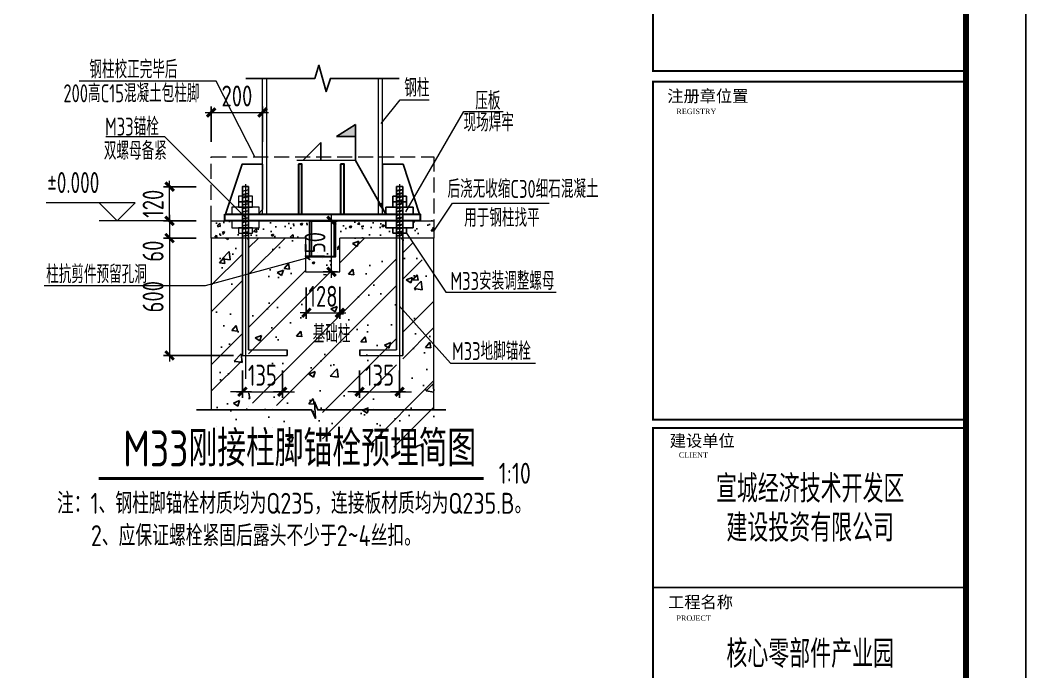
# Model space of a CAD drawing. Extents: x -2746917 to -971774, y -3334247 to -3250358.
# Drawn here: x -2043090 to -2026307, y -3295918 to -3285046 of the extents above; entities that cross this region are included whole.
import ezdxf
from ezdxf.enums import TextEntityAlignment as Align

# ---------------------------------------------------------------- set-up
doc = ezdxf.new("R2010")
doc.units = 0
doc.header["$LTSCALE"] = 1000
doc.header["$MEASUREMENT"] = 0
doc.header["$PDMODE"] = 35
for name, pattern in [('ACAD_ISO02W100', [15, 12, -3]), ('DASH', [0.35, 0.25, -0.1]), ('DOTE', [2.42, 2, -0.2, 0.02, -0.2])]:
    doc.linetypes.add(name, pattern=pattern)
doc.layers.get('0').update_dxf_attribs({"linetype": 'CONTINUOUS'})
doc.layers.get('Defpoints').update_dxf_attribs({"linetype": 'CONTINUOUS'})
for name, color, linetype in [('A-1', 1, 'CONTINUOUS'), ('AXIS', 253, 'DOTE'), ('BOLT', 7, 'CONTINUOUS'), ('COLU', 7, 'CONTINUOUS'), ('DIM', 3, 'CONTINUOUS'), ('NUM', 7, 'CONTINUOUS'), ('PUB_TEXT', 7, 'CONTINUOUS'), ('PUB_TITLE', 4, 'CONTINUOUS'), ('TEXT', 7, 'CONTINUOUS'), ('THIN', 7, 'CONTINUOUS'), ('WELD', 7, 'CONTINUOUS'), ('WIN', 3, 'CONTINUOUS'), ('填满-深', 8, 'CONTINUOUS'), ('引线', 9, 'CONTINUOUS'), ('钢板', 4, 'CONTINUOUS')]:
    doc.layers.add(name, color=color, linetype=linetype)
doc.layers.add('yichutu', color=7, linetype='CONTINUOUS', true_color=0xffffff, plot=False)
for name, color, linetype, lineweight in [('加强板', 3, 'CONTINUOUS', 20), ('砼柱', 7, 'CONTINUOUS', 20), ('虚线', 1, 'ACAD_ISO02W100', 13), ('钢柱', 4, 'CONTINUOUS', 30)]:
    doc.layers.add(name, color=color, linetype=linetype, lineweight=lineweight)
doc.styles.add('GHF', font='times.ttf')
doc.styles.add('hztxt', font='tssdeng.shx', dxfattribs={"width": 0.8, "bigfont": 'tssdchn.shx'})
doc.styles.add('STYLE1', font='simhei.ttf', dxfattribs={"width": 0.8})
doc.styles.add('TSSD_Dimension', font='tssdeng.shx', dxfattribs={"width": 0.75, "bigfont": 'Hztxt.shx'})
doc.styles.add('TSSD_Label', font='tssdeng.shx', dxfattribs={"width": 0.75, "bigfont": 'hztxt.shx'})
doc.styles.add('TSSD_Norm', font='tssdeng.shx', dxfattribs={"width": 0.75, "bigfont": 'hztxt.shx'})
doc.styles.add('TSSD_Rein', font='Tssdeng.shx', dxfattribs={"width": 0.75, "bigfont": 'hztxt.shx'})
doc.dimstyles.new('TSSD_100_100', dxfattribs={"dimtxt": 350, "dimasz": 100, "dimexe": 100, "dimexo": 250, "dimgap": 100, "dimtad": 1, "dimdec": 0, "dimzin": 0, "dimdsep": 46, "dimtxsty": 'TSSD_Dimension', "dimblk": '_tsdbk', "dimcen": 0, "dimdle": 100, "dimclrt": 7, "dimadec": 0, "dimazin": 0, "dimtfac": 1, "dimtdec": 0, "dimtix": 1, "dimtmove": 2, "dimatfit": 3, "dimldrblk": '_tsdbk', "dimfxl": 250, "dimtolj": 1, "dimtzin": 0, "dimlwd": 5, "dimarcsym": 0})
doc.dimstyles.new('TSSD_20_100', dxfattribs={"dimtxt": 350, "dimasz": 100, "dimexe": 100, "dimexo": 250, "dimgap": 100, "dimtad": 1, "dimdec": 0, "dimlfac": 0.2, "dimzin": 0, "dimdsep": 46, "dimtxsty": 'TSSD_Dimension', "dimblk": 'ARCHTICK', "dimcen": 0, "dimdle": 100, "dimclrt": 7, "dimadec": 0, "dimazin": 0, "dimtfac": 1, "dimtdec": 0, "dimtix": 1, "dimtmove": 2, "dimatfit": 3, "dimfxl": 1, "dimtolj": 1, "dimtzin": 0, "dimlwd": 5, "dimarcsym": 0})
doc.dimstyles.new('TSSD_LEADER_STYLE_200.0', dxfattribs={"dimtxt": 700, "dimasz": 200, "dimexe": 200, "dimexo": 500, "dimgap": 0.09, "dimtad": 0, "dimtih": 1, "dimtoh": 1, "dimdec": 4, "dimzin": 0, "dimdsep": 46, "dimtxsty": 'Standard', "dimcen": 0.09, "dimdle": 200, "dimclrt": 7, "dimadec": 0, "dimazin": 0, "dimtfac": 1, "dimtdec": 4, "dimtofl": 0, "dimtmove": 0, "dimatfit": 3, "dimfxl": 1, "dimtolj": 1, "dimtzin": 0, "dimarcsym": 0})
pattern_1 = [(10, (-1822144.827, -3437997.404), (-9.922753, 56.274729), [])]

# ---------------------------------------------------------------- blocks, each defined once
blk = doc.blocks.new('_ArchTick')
at = {"color": 0, "const_width": 0.5}
blk.add_lwpolyline([(-0.71, -0.71), (0.71, 0.71)], dxfattribs=at)
blk = doc.blocks.new('*D2758')
at = {"layer": 'Defpoints', "color": 0}
for p in [(-2039900, -3288681), (-2040596, -3290639), (-2039277, -3290639)]:
    blk.add_point(p, dxfattribs=at)
at = {"layer": 'DIM', "color": 0, "lineweight": 5}
blk.add_line((-2040596, -3288581), (-2040596, -3290739), dxfattribs=at)
at = {"layer": 'DIM', "color": 0, "lineweight": -2}
for p, q in [((-2040150, -3288681), (-2040696, -3288681)), ((-2039527, -3290639), (-2040696, -3290639))]:
    blk.add_line(p, q, dxfattribs=at)
at = {"layer": 'DIM', "color": 0, "lineweight": 5, "xscale": 100, "yscale": 100, "zscale": 100}
for p, rotation in [((-2040596, -3288681), 90), ((-2040596, -3290639), 270)]:
    blk.add_blockref('_ArchTick', p, dxfattribs=dict(at, rotation=rotation))
at = {"layer": 'DIM', "color": 7, "lineweight": 5, "insert": (-2040871, -3289660), "char_height": 350, "attachment_point": 5, "rotation": 90, "style": 'TSSD_Dimension'}
blk.add_mtext('\\A1;600', dxfattribs=at)
blk = doc.blocks.new('*D2759')
at = {"layer": 'Defpoints', "color": 0}
for p in [(-2040596, -3287824), (-2039900, -3287824), (-2039900, -3288395)]:
    blk.add_point(p, dxfattribs=at)
at = {"layer": 'DIM', "color": 0, "lineweight": 5}
for p, q in [((-2040596, -3287824), (-2040596, -3287724)), ((-2040596, -3288395), (-2040596, -3287824)), ((-2040596, -3288395), (-2040596, -3288495))]:
    blk.add_line(p, q, dxfattribs=at)
at = {"layer": 'DIM', "color": 0, "lineweight": -2}
for p, q in [((-2040150, -3287824), (-2040696, -3287824)), ((-2040150, -3288395), (-2040696, -3288395))]:
    blk.add_line(p, q, dxfattribs=at)
at = {"layer": 'DIM', "color": 0, "lineweight": 5, "xscale": 100, "yscale": 100, "zscale": 100}
for p, rotation in [((-2040596, -3287824), 270), ((-2040596, -3288395), 90)]:
    blk.add_blockref('_ArchTick', p, dxfattribs=dict(at, rotation=rotation))
at = {"layer": 'DIM', "color": 7, "lineweight": 5, "insert": (-2040871, -3288109), "char_height": 350, "attachment_point": 5, "rotation": 90, "style": 'TSSD_Dimension'}
blk.add_mtext('\\A1;120', dxfattribs=at)
blk = doc.blocks.new('*D2760')
at = {"layer": 'Defpoints', "color": 0}
for p in [(-2039900, -3288395), (-2040596, -3288681), (-2039900, -3288681)]:
    blk.add_point(p, dxfattribs=at)
at = {"layer": 'DIM', "color": 0, "lineweight": 5}
blk.add_line((-2040596, -3288295), (-2040596, -3288781), dxfattribs=at)
at = {"layer": 'DIM', "color": 0, "lineweight": -2}
for p, q in [((-2040150, -3288395), (-2040696, -3288395)), ((-2040150, -3288681), (-2040696, -3288681))]:
    blk.add_line(p, q, dxfattribs=at)
at = {"layer": 'DIM', "color": 0, "lineweight": 5, "xscale": 100, "yscale": 100, "zscale": 100}
for p, rotation in [((-2040596, -3288395), 90), ((-2040596, -3288681), 270)]:
    blk.add_blockref('_ArchTick', p, dxfattribs=dict(at, rotation=rotation))
at = {"layer": 'DIM', "color": 7, "lineweight": 5, "insert": (-2040871, -3288899), "char_height": 350, "attachment_point": 5, "rotation": 90, "style": 'TSSD_Dimension'}
blk.add_mtext('\\A1;60', dxfattribs=at)
blk = doc.blocks.new('*D2761')
at = {"layer": 'Defpoints', "color": 0}
for p in [(-2038286, -3288395), (-2037894, -3288395), (-2038283, -3289245)]:
    blk.add_point(p, dxfattribs=at)
at = {"layer": 'DIM', "color": 0, "lineweight": 5}
blk.add_line((-2037894, -3289345), (-2037894, -3288295), dxfattribs=at)
at = {"layer": 'DIM', "color": 0, "lineweight": -2}
for p, q in [((-2038036, -3288395), (-2037794, -3288395)), ((-2038033, -3289245), (-2037794, -3289245))]:
    blk.add_line(p, q, dxfattribs=at)
at = {"layer": 'DIM', "color": 0, "lineweight": 5, "xscale": 100, "yscale": 100, "zscale": 100}
for p, rotation in [((-2037894, -3288395), 90), ((-2037894, -3289245), 270)]:
    blk.add_blockref('_ArchTick', p, dxfattribs=dict(at, rotation=rotation))
at = {"layer": 'DIM', "color": 7, "lineweight": 5, "insert": (-2038169, -3288820), "char_height": 350, "attachment_point": 5, "rotation": 90, "style": 'TSSD_Dimension'}
blk.add_mtext('\\A1;150', dxfattribs=at)
blk = doc.blocks.new('_WELD001')
at = {"linetype": 'ByBlock'}
h = blk.add_hatch(color=0, dxfattribs=at)
h.paths.add_polyline_path([(0.8, 1), (0, 1.5), (0, 1)])
edge = h.paths.add_edge_path()
edge.add_line((0, 0), (0, 1.5))
at = {"color": 0, "linetype": 'ByBlock'}
for p, q in [((0, 0), (0, 1.5)), ((0.8, 1), (0, 1.5)), ((0, 1), (0.8, 1))]:
    blk.add_line(p, q, dxfattribs=at)
blk = doc.blocks.new('_WELD004')
at = {"color": 0, "linetype": 'ByBlock'}
for p, q in [((0, 1), (1, 0)), ((0, 0), (0, 1))]:
    blk.add_line(p, q, dxfattribs=at)
blk = doc.blocks.new('*D2762')
at = {"layer": 'Defpoints', "color": 0}
for p in [(-2038314, -3289257), (-2037757, -3289245), (-2037757, -3289928)]:
    blk.add_point(p, dxfattribs=at)
at = {"layer": 'DIM', "color": 0, "lineweight": -2}
for p, q in [((-2038314, -3289507), (-2038314, -3290028)), ((-2037757, -3289495), (-2037757, -3290028))]:
    blk.add_line(p, q, dxfattribs=at)
at = {"layer": 'DIM', "color": 0, "lineweight": 5}
for p, q in [((-2038314, -3289928), (-2038414, -3289928)), ((-2038314, -3289928), (-2037757, -3289928)), ((-2037757, -3289928), (-2037657, -3289928))]:
    blk.add_line(p, q, dxfattribs=at)
at = {"layer": 'DIM', "color": 0, "lineweight": 5, "xscale": 100, "yscale": 100, "zscale": 100}
blk.add_blockref('_ArchTick', (-2038314, -3289928), dxfattribs=at)
at = {"layer": 'DIM', "color": 0, "lineweight": 5, "xscale": 100, "yscale": 100, "zscale": 100, "rotation": 180}
blk.add_blockref('_ArchTick', (-2037757, -3289928), dxfattribs=at)
at = {"layer": 'DIM', "color": 7, "lineweight": 9, "insert": (-2038036, -3289653), "char_height": 350, "attachment_point": 5, "style": 'TSSD_Dimension'}
blk.add_mtext('\\A1;128', dxfattribs=at)
blk = doc.blocks.new('_tsdbk')
blk.add_line((-1, 0), (1.5, 0))
at = {"const_width": 0.5}
blk.add_lwpolyline([(-0.7, -0.7), (0.7, 0.7)], dxfattribs=at)
blk = doc.blocks.new('*D2763')
at = {"layer": 'Defpoints', "color": 0}
for p in [(-2037424, -3290639), (-2036757, -3290639), (-2036757, -3291245)]:
    blk.add_point(p, dxfattribs=at)
at = {"layer": 'DIM', "color": 0, "lineweight": -2}
for p, q in [((-2037424, -3290889), (-2037424, -3291345)), ((-2036757, -3290889), (-2036757, -3291345))]:
    blk.add_line(p, q, dxfattribs=at)
at = {"layer": 'DIM', "color": 0, "lineweight": 5}
for p, q in [((-2037524, -3291245), (-2037624, -3291245)), ((-2037424, -3291245), (-2036757, -3291245)), ((-2036657, -3291245), (-2036557, -3291245))]:
    blk.add_line(p, q, dxfattribs=at)
at = {"layer": 'DIM', "color": 0, "lineweight": 5, "xscale": 100, "yscale": 100, "zscale": 100}
blk.add_blockref('_tsdbk', (-2037424, -3291245), dxfattribs=at)
at = {"layer": 'DIM', "color": 0, "lineweight": 5, "xscale": 100, "yscale": 100, "zscale": 100, "rotation": 180}
blk.add_blockref('_tsdbk', (-2036757, -3291245), dxfattribs=at)
at = {"layer": 'DIM', "color": 7, "insert": (-2037091, -3290970), "char_height": 350, "attachment_point": 5, "style": 'TSSD_Dimension'}
blk.add_mtext('\\A1;135', dxfattribs=at)
blk = doc.blocks.new('*D2764')
at = {"layer": 'Defpoints', "color": 0}
for p in [(-2039380, -3290639), (-2038714, -3290639), (-2038714, -3291245)]:
    blk.add_point(p, dxfattribs=at)
at = {"layer": 'DIM', "color": 0, "lineweight": -2}
for p, q in [((-2039380, -3290889), (-2039380, -3291345)), ((-2038714, -3290889), (-2038714, -3291345))]:
    blk.add_line(p, q, dxfattribs=at)
at = {"layer": 'DIM', "color": 0, "lineweight": 5}
for p, q in [((-2039480, -3291245), (-2039580, -3291245)), ((-2039380, -3291245), (-2038714, -3291245)), ((-2038614, -3291245), (-2038514, -3291245))]:
    blk.add_line(p, q, dxfattribs=at)
at = {"layer": 'DIM', "color": 0, "lineweight": 5, "xscale": 100, "yscale": 100, "zscale": 100}
blk.add_blockref('_tsdbk', (-2039380, -3291245), dxfattribs=at)
at = {"layer": 'DIM', "color": 0, "lineweight": 5, "xscale": 100, "yscale": 100, "zscale": 100, "rotation": 180}
blk.add_blockref('_tsdbk', (-2038714, -3291245), dxfattribs=at)
at = {"layer": 'DIM', "color": 7, "insert": (-2039047, -3290970), "char_height": 350, "attachment_point": 5, "style": 'TSSD_Dimension'}
blk.add_mtext('\\A1;135', dxfattribs=at)
blk = doc.blocks.new('yct-743-420-74300-42000-100-2002.0')
at = {"layer": 'yichutu', "color": 7, "true_color": 0xffffff}
blk.add_lwpolyline([(0, 0), (0, 42000), (74300, 42000), (74300, 0)], close=True, dxfattribs=at)
blk = doc.blocks.new('*D3496')
at = {"layer": 'Defpoints', "color": 0, "ltscale": 1.5}
for p in [(-2039043, -3286586), (-2039900, -3287324), (-2039043, -3287324)]:
    blk.add_point(p, dxfattribs=at)
at = {"layer": 'DIM', "color": 0, "lineweight": 5, "ltscale": 1.5}
blk.add_line((-2040000, -3286586), (-2038943, -3286586), dxfattribs=at)
at = {"layer": 'DIM', "color": 0, "lineweight": -2, "ltscale": 1.5}
for p, q in [((-2039900, -3287074), (-2039900, -3286486)), ((-2039043, -3287074), (-2039043, -3286486))]:
    blk.add_line(p, q, dxfattribs=at)
at = {"layer": 'DIM', "color": 0, "lineweight": 5, "ltscale": 1.5, "xscale": 100, "yscale": 100, "zscale": 100, "rotation": 180}
blk.add_blockref('_ArchTick', (-2039900, -3286586), dxfattribs=at)
at = {"layer": 'DIM', "color": 0, "lineweight": 5, "ltscale": 1.5, "xscale": 100, "yscale": 100, "zscale": 100}
blk.add_blockref('_ArchTick', (-2039043, -3286586), dxfattribs=at)
at = {"layer": 'DIM', "color": 7, "ltscale": 1.5, "insert": (-2039472, -3286311), "char_height": 350, "attachment_point": 5, "style": 'TSSD_Dimension'}
blk.add_mtext('\\A1;200', dxfattribs=at)
blk = doc.blocks.new('A$C6B365CFD')
at = {"layer": 'PUB_TITLE', "color": 4}
blk.add_line((-2388, 4569), (2833, 4569), dxfattribs=at)
at = {"layer": 'PUB_TITLE'}
blk.add_lwpolyline([(-70467, -17093), (-70467, 24907), (3833, 24907), (3833, -17093)], close=True, dxfattribs=at)
at = {"layer": 'PUB_TITLE', "const_width": 100}
blk.add_lwpolyline([(2833, -16093), (2833, 23907), (-69753, 23907), (-69753, -16093), (2833, -16093)], dxfattribs=at)
at = {"layer": 'PUB_TITLE', "color": 4, "const_width": 35.1}
for points in [[(-2388, 13185), (2833, 13185), (2833, 18530), (-2388, 18530)], [(-2388, 13007), (2833, 13007), (2833, 7369), (-2388, 7369)], [(-2388, 7229), (2833, 7229), (2833, -3999), (-2388, -3999)]]:
    blk.add_lwpolyline(points, close=True, dxfattribs=at)
at = {"layer": 'PUB_TEXT'}
for s, height, style, p in [('注册章位置', 198.6, 'STYLE1', (-2151, 12669)), ('REGISTRY', 89.4, 'GHF', (-1999, 12467)), ('建设单位', 198.6, 'STYLE1', (-2109, 6919)), ('CLIENT', 89.4, 'GHF', (-1957, 6736)), ('工程名称', 198.6, 'STYLE1', (-2138, 4227)), ('PROJECT', 89.4, 'GHF', (-1999, 4014))]:
    blk.add_text(s, height=height, dxfattribs=dict(at, style=style)).set_placement(p)
at = {"layer": 'WIN', "color": 6, "style": 'hztxt', "width": 0.8}
for s, p in [('宣城经济技术开发区', (234, 5987)), ('建设投资有限公司', (234, 5334)), ('核心零部件产业园', (234, 3233))]:
    blk.add_text(s, height=460, dxfattribs=at).set_placement(p, align=Align.CENTER)

msp = doc.modelspace()

# ---------------------------------------------------------------- hatches: boundary and pattern name
at = {"layer": '填满-深'}
h = msp.add_hatch(dxfattribs=at)
h.set_pattern_fill('_USER', color=256, scale=57.142857, angle=10, style=0, pattern_type=0)
h.set_pattern_definition(pattern_1)
h.paths.add_polyline_path([(-2039380.3, -3287838.07), (-2039277.45, -3287838.07), (-2039277.45, -3288695.21), (-2039380.3, -3288695.21)])
h = msp.add_hatch(dxfattribs=at)
h.set_pattern_fill('_USER', color=256, scale=57.142857, angle=10, style=0, pattern_type=0)
h.set_pattern_definition(pattern_1)
h.paths.add_polyline_path([(-2039380.3, -3287838.07), (-2039277.45, -3287838.07), (-2039277.45, -3288695.21), (-2039380.3, -3288695.21)])
h = msp.add_hatch(dxfattribs=at)
h.set_pattern_fill('_USER', color=256, scale=57.142857, angle=10, style=0, pattern_type=0)
h.set_pattern_definition([(10, (-1819573.4, -3437988.43), (-9.922753, 56.274729), [])])
h.paths.add_polyline_path([(-2036808.88, -3287829.1), (-2036706.02, -3287829.1), (-2036706.02, -3288686.24), (-2036808.88, -3288686.24)])
h = msp.add_hatch(dxfattribs=at)
h.set_pattern_fill('_USER', color=256, scale=57.142857, angle=10, style=0, pattern_type=0)
h.set_pattern_definition([(10, (-1819573.4, -3437997.404), (-9.922753, 56.274729), [])])
h.paths.add_polyline_path([(-2036808.88, -3287838.07), (-2036706.02, -3287838.07), (-2036706.02, -3288695.21), (-2036808.88, -3288695.21)])
h = msp.add_hatch(dxfattribs=at)
h.set_pattern_fill('AR-CONC', color=256, scale=57.142857, style=0)
h.set_pattern_definition([(50, (-2188031.27, -3311647.3), (409.86296, -35.85836), [42.8571, -471.4286]), (355, (-2188031.27, -3311647.3), (-79.2865, 429.8241), [34.2857, -377.1429]), (100.4514, (-2187997.1, -3311650.27), (330.5768, 393.9655), [36.423, -400.6526]), (46.1842, (-2188031.27, -3311533), (609.852, -94.5823), [64.2857, -707.1429]), (96.6356, (-2187980.45, -3311540.9), (534.093, 556.6388), [54.6345, -600.9789]), (351.1842, (-2188031.3, -3311533), (534.0925, 556.6392), [51.4286, -565.7143]), (21, (-2187974.13, -3311561.57), (341.08974, -230.06794), [42.8571, -471.4286]), (326, (-2187974.13, -3311561.57), (139.0373, 414.3715), [34.2857, -377.1429]), (71.4514, (-2187945.7, -3311580.74), (480.1272, 184.3031), [36.423, -400.6526]), (37.5, (-2188031.27, -3311647.29), (6.94849, 190.22506), [0, -372.57143, 0, -382.85714, 0, -378.57143]), (7.5, (-2188031.27, -3311647.29), (150.32545, 225.37812), [0, -218.2857, 0, -364, 0, -144.2857]), (327.5, (-2188158.7, -3311647.29), (305.04139, -12.8885), [0, -142.85714, 0, -445.7143, 0, -591.42857]), (317.5, (-2188215.84, -3311647.29), (333.24924, 57.20285), [0, -185.7143, 0, -296, 0, -420])])
h.paths.add_polyline_path([(-2039380.3, -3288600.7), (-2039443.16, -3288600.7), (-2039443.16, -3288509.27), (-2039557.45, -3288509.27), (-2039557.45, -3288394.99), (-2039900.3, -3288394.99), (-2039900.3, -3288680.7), (-2039380.3, -3288680.7)])
h.paths.add_polyline_path([(-2038255.76, -3288394.99), (-2039100.3, -3288394.99), (-2039100.3, -3288509.27), (-2039214.59, -3288509.27), (-2039214.59, -3288600.7), (-2039277.45, -3288600.7), (-2039277.45, -3288680.7), (-2038328.88, -3288680.7), (-2038328.88, -3289142.84), (-2038043.16, -3289142.84), (-2038043.16, -3288892.26), (-2038255.76, -3288892.26)])
h.paths.add_polyline_path([(-2036986.02, -3288394.99), (-2037830.57, -3288394.99), (-2037830.57, -3288892.26), (-2038043.16, -3288892.26), (-2038043.16, -3289142.84), (-2037757.45, -3289142.84), (-2037757.45, -3288680.7), (-2036808.88, -3288680.7), (-2036808.88, -3288600.7), (-2036871.73, -3288600.7), (-2036871.73, -3288509.27), (-2036986.02, -3288509.27)])
h.paths.add_polyline_path([(-2036186.02, -3288394.99), (-2036528.88, -3288394.99), (-2036528.88, -3288509.27), (-2036576.5, -3288509.27), (-2036381.4, -3288680.7), (-2036186.02, -3288680.7)])
h.paths.add_polyline_path([(-2037678.79, -3288771.6), (-2037678.79, -3288515.65), (-2037491.29, -3288515.65), (-2037491.29, -3288771.6)], flags=25)
h = msp.add_hatch(dxfattribs=at)
h.set_pattern_fill('ANSI32', color=256, scale=2500, style=0)
h.set_pattern_definition([(45, (-2188031.3, -3311647.3), (-662.9126, 662.9126), []), (45, (-2187589.3, -3311647.3), (-662.9126, 662.9126), [])])
h.paths.add_polyline_path([(-2036808.88, -3288680.7), (-2037757.45, -3288680.7), (-2037757.45, -3289245.34), (-2038043.16, -3289245.34), (-2038043.16, -3292167.69), (-2036186.02, -3292167.69), (-2036186.02, -3289378.72), (-2036594.87, -3288680.7), (-2036706.02, -3288680.7), (-2036706.02, -3291394.99, -0.41421356), (-2036848.88, -3291537.84), (-2037277.45, -3291537.84), (-2037277.45, -3291434.99), (-2036837.45, -3291434.99, 0.41421356), (-2036808.88, -3291406.42)])
h.paths.add_polyline_path([(-2038327.98, -3290297.31), (-2037793.98, -3290297.31), (-2037793.98, -3290002.99), (-2038327.98, -3290002.99)], flags=9)
edge = h.paths.add_edge_path()
edge.add_line((-2038124.64, -3291546.91), (-2038043.16, -3291546.91))
edge.add_line((-2038043.16, -3291546.91), (-2038043.16, -3289245.34))
edge.add_line((-2038043.16, -3289245.34), (-2038328.88, -3289245.34))
edge.add_line((-2038328.88, -3289245.34), (-2038328.88, -3288680.7))
edge.add_line((-2038328.88, -3288680.7), (-2039277.45, -3288680.7))
edge.add_line((-2039277.45, -3288680.7), (-2039277.45, -3291406.42))
edge.add_arc((-2039248.88, -3291406.42), 28.57, 180, 270)
edge.add_line((-2039248.88, -3291434.99), (-2038808.88, -3291434.99))
edge.add_line((-2038808.88, -3291434.99), (-2038808.88, -3291537.84))
edge.add_line((-2038808.88, -3291537.84), (-2039237.45, -3291537.84))
edge.add_arc((-2039237.45, -3291394.99), 142.86, 180, 270, ccw=False)
edge.add_line((-2039380.3, -3291394.99), (-2039380.3, -3288680.7))
edge.add_line((-2039380.3, -3288680.7), (-2039900.3, -3288680.7))
edge.add_line((-2039900.3, -3288680.7), (-2039900.3, -3291546.91))
edge.add_line((-2039900.3, -3291546.91), (-2038225.93, -3291546.91))
edge.add_line((-2038225.93, -3291546.91), (-2038162.02, -3291690.87))
edge.add_line((-2038162.02, -3291690.87), (-2038174.86, -3291413.37))
edge.add_line((-2038174.86, -3291413.37), (-2038124.64, -3291546.91))
h = msp.add_hatch(dxfattribs=at)
h.set_pattern_fill('AR-CONC', color=256, scale=150, style=0)
h.set_pattern_definition([(50, (-2188031.3, -3311647.3), (1075.8903, -94.128), [112.5, -1237.5]), (355, (-2188031.3, -3311647.3), (-208.127, 1128.288), [90, -990]), (100.4514, (-2187941.6, -3311655.1), (867.764, 1034.159), [95.61, -1051.713]), (46.1842, (-2188031.3, -3311347.3), (1600.862, -248.279), [168.75, -1856.25]), (96.6356, (-2187897.9, -3311368), (1401.994, 1461.177), [143.415, -1577.57]), (351.1842, (-2188031.3, -3311347.3), (1401.993, 1461.178), [135, -1485]), (21, (-2187881.3, -3311422.3), (895.3606, -603.9283), [112.5, -1237.5]), (326, (-2187881.3, -3311422.3), (364.973, 1087.725), [90, -990]), (71.4514, (-2187806.7, -3311472.6), (1260.334, 483.796), [95.61, -1051.713]), (37.5, (-2188031.27, -3311647.3), (18.2398, 499.3408), [0, -978, 0, -1005, 0, -993.75]), (7.5, (-2188031.27, -3311647.3), (394.6043, 591.6176), [0, -573, 0, -955.5, 0, -378.75]), (327.5, (-2188365.77, -3311647.3), (800.7337, -33.8323), [0, -375, 0, -1170, 0, -1552.5]), (317.5, (-2188515.8, -3311647.3), (874.7793, 150.1575), [0, -487.5, 0, -777, 0, -1102.5])])
h.paths.add_polyline_path([(-2038043.16, -3292167.69), (-2036186.02, -3292167.69), (-2036186.02, -3289378.72), (-2036594.87, -3288680.7), (-2036706.02, -3288680.7), (-2036706.02, -3291394.99, -0.41421356), (-2036848.88, -3291537.84), (-2037277.45, -3291537.84), (-2037277.45, -3291434.99), (-2036837.45, -3291434.99, 0.41421356), (-2036808.88, -3291406.42), (-2036808.88, -3288680.7), (-2037757.45, -3288680.7), (-2037757.45, -3289287.84), (-2038043.16, -3289287.84)])
h.paths.add_polyline_path([(-2039277.45, -3291406.42, 0.41421356), (-2039248.88, -3291434.99), (-2038808.88, -3291434.99), (-2038808.88, -3291537.84), (-2039237.45, -3291537.84, -0.41421356), (-2039380.3, -3291394.99), (-2039380.3, -3289355.27), (-2039900.3, -3289476.93), (-2039900.3, -3292167.69), (-2038225.93, -3292167.69), (-2038162.02, -3292311.65), (-2038174.86, -3292034.15), (-2038124.64, -3292167.69), (-2038043.16, -3292167.69), (-2038043.16, -3289287.84), (-2038328.88, -3289287.84), (-2038328.88, -3289109.27), (-2039277.45, -3289331.2)])
h.paths.add_polyline_path([(-2039328.88, -3289343.23), (-2039277.45, -3289331.2), (-2039277.45, -3288680.7), (-2039328.88, -3288680.7)])
h.paths.add_polyline_path([(-2039380.3, -3289355.27), (-2039380.3, -3288680.7), (-2039900.3, -3288680.7), (-2039900.3, -3289476.93)])
h.paths.add_polyline_path([(-2036186.02, -3289378.72), (-2036186.02, -3288852.39), (-2036381.4, -3288680.7), (-2036594.87, -3288680.7)], flags=16)
h.paths.add_polyline_path([(-2039277.45, -3288680.7), (-2039277.45, -3289331.2), (-2038328.88, -3289109.27), (-2038328.88, -3288680.7)])
h.paths.add_polyline_path([(-2038331.1, -3290307.45), (-2037738.97, -3290307.45), (-2037738.97, -3289971.08), (-2038331.1, -3289971.08)], flags=9)

# ---------------------------------------------------------------- linework, layer by layer
msp.add_circle((-2036528.88, -3288280.7), 0.75)
at = {"layer": 'A-1', "lineweight": 5}
msp.add_line((-2036966.97, -3288280.7), (-2037043.16, -3288204.51), dxfattribs=at)
at = {"layer": 'AXIS', "linetype": 'ByBlock', "lineweight": 5}
for p, q in [((-2039328.88, -3287783.22), (-2039328.88, -3291030.26)), ((-2036757.45, -3287783.22), (-2036757.45, -3291030.26))]:
    msp.add_line(p, q, dxfattribs=at)
at = {"layer": 'BOLT', "color": 0}
for points in [[(-2039380.3, -3290639.26), (-2039380.3, -3287823.56), (-2039277.45, -3287823.56)], [(-2039277.45, -3287823.56), (-2039277.45, -3290546.67)], [(-2036808.88, -3290546.67), (-2036808.88, -3287823.56), (-2036706.02, -3287823.56)], [(-2036706.02, -3287823.56), (-2036706.02, -3290639.26)], [(-2038633.08, -3290639.26), (-2038633.08, -3290546.67)], [(-2037423.8, -3290639.26), (-2037423.8, -3290546.67)]]:
    msp.add_lwpolyline(points, dxfattribs=at)
at = {"layer": 'COLU', "lineweight": 5}
for p, q in [((-2039380.3, -3290639.26), (-2038633.08, -3290639.26)), ((-2039277.45, -3290546.67), (-2038633.08, -3290546.67)), ((-2037423.8, -3290546.67), (-2036808.88, -3290546.67)), ((-2037423.8, -3290639.26), (-2036706.02, -3290639.26))]:
    msp.add_line(p, q, dxfattribs=at)
at = {"layer": 'NUM', "const_width": 50}
msp.add_lwpolyline([(-2035356.44, -3292691.81), (-2041781.08, -3292691.81)], dxfattribs=at)
at = {"layer": 'TEXT', "lineweight": 9}
for points in [[(-2039175.17, -3287323.56), (-2039818.04, -3286063.59), (-2042106.23, -3286063.59)], [(-2037066.17, -3286769.79), (-2036746.22, -3286373.25), (-2036262.95, -3286373.25)], [(-2036655.21, -3288244.67), (-2035688.23, -3286569.24), (-2035030.62, -3286569.24)], [(-2039312.64, -3288352.82), (-2040673.42, -3286991.4), (-2041662.3, -3286991.4)], [(-2036186.02, -3288567.43), (-2035875.31, -3288099.42), (-2034261.07, -3288099.42)], [(-2036652.65, -3288582.04), (-2035985.49, -3289582.8), (-2034144.28, -3289582.8)], [(-2038264.19, -3289006.77), (-2040002.98, -3289476.54), (-2042686.69, -3289476.54)], [(-2036757.45, -3289817.87), (-2035908.4, -3290767.41), (-2034489.31, -3290767.41)]]:
    msp.add_lwpolyline(points, dxfattribs=at)
at = {"layer": 'THIN', "lineweight": 5}
for p, q in [((-2041768.25, -3288094.99), (-2042656.71, -3288094.99)), ((-2041468.25, -3288394.99), (-2041768.25, -3288094.99)), ((-2041168.25, -3288094.99), (-2041768.25, -3288094.99)), ((-2041468.25, -3288394.99), (-2041168.25, -3288094.99)), ((-2040596.03, -3288394.99), (-2041768.25, -3288394.99)), ((-2041468.25, -3288394.99), (-2041468.25, -3288394.99))]:
    msp.add_line(p, q, dxfattribs=at)
at = {"layer": 'THIN', "elevation": -48}
msp.add_lwpolyline([(-2039323.16, -3286018.28), (-2038173.16, -3286018.28), (-2038103.16, -3285798.28), (-2037983.16, -3286238.28), (-2037913.16, -3286018.28), (-2036763.16, -3286018.28)], dxfattribs=at)
at = {"layer": 'WELD', "lineweight": 5}
msp.add_line((-2037490.84, -3287389.42), (-2038471.73, -3287389.42), dxfattribs=at)
at = {"layer": '加强板'}
for points in [[(-2039214.59, -3287983.56), (-2039443.16, -3287983.56), (-2039443.16, -3288074.99), (-2039214.59, -3288074.99)], [(-2039214.59, -3287983.56), (-2039443.16, -3287983.56), (-2039443.16, -3288074.99), (-2039214.59, -3288074.99)], [(-2039214.59, -3288074.99), (-2039443.16, -3288074.99), (-2039443.16, -3288166.42), (-2039214.59, -3288166.42)], [(-2039214.59, -3288074.99), (-2039443.16, -3288074.99), (-2039443.16, -3288166.42), (-2039214.59, -3288166.42)], [(-2036871.73, -3287983.56), (-2036643.16, -3287983.56), (-2036643.16, -3288074.99), (-2036871.73, -3288074.99)], [(-2036643.16, -3287983.56), (-2036871.73, -3287983.56), (-2036871.73, -3288074.99), (-2036643.16, -3288074.99)], [(-2036871.73, -3288074.99), (-2036643.16, -3288074.99), (-2036643.16, -3288166.42), (-2036871.73, -3288166.42)], [(-2036643.16, -3288074.99), (-2036871.73, -3288074.99), (-2036871.73, -3288166.42), (-2036643.16, -3288166.42)], [(-2039100.3, -3288166.42), (-2039557.45, -3288166.42), (-2039557.45, -3288280.7), (-2039100.3, -3288280.7)], [(-2039100.3, -3288166.42), (-2039557.45, -3288166.42), (-2039557.45, -3288280.7), (-2039100.3, -3288280.7)], [(-2036986.02, -3288166.42), (-2036528.88, -3288166.42), (-2036528.88, -3288280.7), (-2036986.02, -3288280.7)], [(-2036528.88, -3288166.42), (-2036986.02, -3288166.42), (-2036986.02, -3288280.7), (-2036528.88, -3288280.7)], [(-2039100.3, -3288394.99), (-2039557.45, -3288394.99), (-2039557.45, -3288509.27), (-2039100.3, -3288509.27)], [(-2039100.3, -3288394.99), (-2039557.45, -3288394.99), (-2039557.45, -3288509.27), (-2039100.3, -3288509.27)], [(-2036986.02, -3288394.99), (-2036528.88, -3288394.99), (-2036528.88, -3288509.27), (-2036986.02, -3288509.27)], [(-2036528.88, -3288394.99), (-2036986.02, -3288394.99), (-2036986.02, -3288509.27), (-2036528.88, -3288509.27)], [(-2039214.59, -3288509.27), (-2039443.16, -3288509.27), (-2039443.16, -3288600.7), (-2039214.59, -3288600.7)], [(-2039214.59, -3288509.27), (-2039443.16, -3288509.27), (-2039443.16, -3288600.7), (-2039214.59, -3288600.7)], [(-2036871.73, -3288509.27), (-2036643.16, -3288509.27), (-2036643.16, -3288600.7), (-2036871.73, -3288600.7)], [(-2036643.16, -3288509.27), (-2036871.73, -3288509.27), (-2036871.73, -3288600.7), (-2036643.16, -3288600.7)]]:
    msp.add_lwpolyline(points, close=True, dxfattribs=at)
at = {"layer": '引线'}
msp.add_lwpolyline([(-2040146.25, -3291546.91), (-2038225.93, -3291546.91), (-2038162.02, -3291690.87), (-2038174.86, -3291413.37), (-2038124.64, -3291546.91), (-2035984.41, -3291546.91)], dxfattribs=at)
at = {"layer": '砼柱', "lineweight": 5}
for p, q in [((-2039900.3, -3288680.7), (-2039900.3, -3291546.91)), ((-2038328.88, -3288680.7), (-2039900.3, -3288680.7)), ((-2036186.02, -3288680.7), (-2037757.45, -3288680.7)), ((-2036186.02, -3291546.91), (-2036186.02, -3288680.7))]:
    msp.add_line(p, q, dxfattribs=at)
at = {"layer": '砼柱'}
for points in [[(-2038328.88, -3288680.7), (-2039900.3, -3288680.7), (-2039900.3, -3288394.99), (-2036186.02, -3288394.99), (-2036186.02, -3288680.7), (-2037757.45, -3288680.7)], [(-2038328.88, -3288680.7), (-2038328.88, -3289245.34), (-2037757.45, -3289245.34), (-2037757.45, -3288680.7)]]:
    msp.add_lwpolyline(points, dxfattribs=at)
at = {"layer": '虚线', "linetype": 'DASH'}
msp.add_lwpolyline([(-2039900.3, -3288394.99), (-2039900.3, -3287323.56), (-2036186.02, -3287323.56), (-2036186.02, -3288394.99)], dxfattribs=at)
at = {"layer": '钢板'}
for points in [[(-2039043.16, -3287450.86), (-2039043.16, -3288204.51), (-2039119.35, -3288280.7), (-2039660.3, -3288280.7), (-2039386.02, -3287450.86), (-2039043.16, -3287450.86)], [(-2037043.16, -3287450.86), (-2037043.16, -3288204.51), (-2036966.97, -3288280.7), (-2036426.02, -3288280.7), (-2036700.3, -3287450.86), (-2037043.16, -3287450.86)]]:
    msp.add_lwpolyline(points, dxfattribs=at)
at = {"layer": '钢柱', "lineweight": 5}
for p, q in [((-2039043.16, -3288280.7), (-2039043.16, -3286018.28)), ((-2038974.59, -3288280.7), (-2038974.59, -3286018.28)), ((-2037111.73, -3288280.7), (-2037111.73, -3286018.28)), ((-2037043.16, -3288280.7), (-2037043.16, -3286018.28)), ((-2038229.16, -3288394.99), (-2038229.16, -3288994.76)), ((-2037857.16, -3288394.99), (-2037857.16, -3288994.76))]:
    msp.add_line(p, q, dxfattribs=at)
at = {"layer": '钢柱'}
for points in [[(-2038443.42, -3287450.86), (-2038443.42, -3288280.7), (-2038386.28, -3288280.7), (-2038386.28, -3287450.86)], [(-2037741.48, -3287450.86), (-2037741.48, -3288280.7), (-2037684.34, -3288280.7), (-2037684.34, -3287450.86)], [(-2039671.73, -3288280.7), (-2036414.59, -3288280.7), (-2036414.59, -3288394.99), (-2039671.73, -3288394.99)], [(-2038255.76, -3288394.99), (-2037830.57, -3288394.99), (-2037830.57, -3288994.76), (-2038255.76, -3288994.76)]]:
    msp.add_lwpolyline(points, close=True, dxfattribs=at)

# ---------------------------------------------------------------- block references
at = {"ltscale": 1.5}
msp.add_blockref('A$C6B365CFD', (-2030140.13, -3299080.41), dxfattribs=at)
at = {"layer": 'WELD'}
for name, p, xscale, yscale, zscale in [('_WELD001', (-2037490.84, -3287389.42), -400, 400, 400), ('_WELD004', (-2038071.73, -3287389.42), -300, 300, 300)]:
    msp.add_blockref(name, p, dxfattribs=dict(at, xscale=xscale, yscale=yscale, zscale=zscale))
at = {"layer": 'yichutu'}
msp.add_blockref('yct-743-420-74300-42000-100-2002.0', (-2100606.84, -3316173.05), dxfattribs=at)

# ---------------------------------------------------------------- texts
at = {"layer": 'TEXT', "lineweight": 5, "style": 'TSSD_Rein'}
for s, height, width, p in [('钢柱校正完毕后', 300, 0.7, (-2041933.73, -3286018.19)), ('200高C15混凝土包柱脚', 300, 0.7, (-2042368.15, -3286416.48)), ('钢柱', 300, 0.7, (-2036680.07, -3286324.81)), ('压板', 300, 0.7, (-2035493.66, -3286539.64)), ('现场焊牢', 300, 0.7, (-2035690.71, -3286902.6)), ('M33锚栓', 300, 0.7, (-2041672.8, -3286972.18)), ('双螺母备紧', 300, 0.7, (-2041692.47, -3287373.47)), ('后浇无收缩C30细石混凝土', 300, 0.7, (-2035958.22, -3288011.2)), ('用于钢柱找平', 300, 0.7, (-2035679.63, -3288492.37)), ('柱抗剪件预留孔洞', 300, 0.7, (-2042655.17, -3289434.35)), ('M33安装调整螺母', 300, 0.7, (-2035909.39, -3289546.67)), ('基础柱', 300, 0.7, (-2038207.99, -3290427.89)), ('M33地脚锚栓', 300, 0.7, (-2035883.92, -3290717.99)), ('1:10', 350, 0.8, (-2035104.24, -3292779.58))]:
    msp.add_text(s, height=height, dxfattribs=dict(at, width=width)).set_placement(p)
at = {"layer": 'TEXT', "lineweight": 5, "style": 'TSSD_Label', "width": 0.7}
msp.add_text('%%p0.000', height=350, dxfattribs=at).set_placement((-2041768.25, -3288034.99), align=Align.BOTTOM_RIGHT)
at = {"layer": 'TEXT', "lineweight": 5, "style": 'TSSD_Rein', "width": 0.8}
msp.add_text('M33刚接柱脚锚栓预埋简图', height=600, dxfattribs=at).set_placement((-2038425.72, -3292491.81), align=Align.CENTER)
at = {"layer": 'TEXT', "color": 0, "lineweight": 5, "style": 'TSSD_Norm', "width": 0.8}
for s, p in [('注：1、钢柱脚锚栓材质均为Q235，连接板材质均为Q235.B。', (-2042474.6, -3293280.78)), ('2、应保证螺栓紧固后露头不少于2~4丝扣。', (-2041908.49, -3293820.32, -48))]:
    msp.add_text(s, height=350, dxfattribs=at).set_placement(p)

# ---------------------------------------------------------------- dimensions: what is measured, and where the dimension line sits
at = {"layer": 'DIM', "ltscale": 1.5}
dim = msp.add_linear_dim(base=(-2039043.16, -3286586.16), p1=(-2039900.3, -3287323.56), p2=(-2039043.16, -3287323.56), text='200', dimstyle='TSSD_20_100', dxfattribs=at)
dim.commit()
dim.dimension.update_dxf_attribs({"geometry": '*D3496', "text_midpoint": (-2039471.73, -3286311.16)})
at = {"layer": 'DIM', "lineweight": 5}
for base, p1, p2, text, picture, middle in [((-2040596.03, -3287823.56), (-2039900.3, -3288394.99), (-2039900.3, -3287823.56), '120', '*D2759', (-2040871.03, -3288109.27)), ((-2037893.64, -3288394.99), (-2038282.71, -3289245.34), (-2038286.35, -3288394.99), '150', '*D2761', (-2038168.64, -3288820.17)), ((-2040596.03, -3290639.26), (-2039900.3, -3288680.7), (-2039277.45, -3290639.26), '600', '*D2758', (-2040871.03, -3289659.98))]:
    dim = msp.add_linear_dim(base=base, p1=p1, p2=p2, angle=90, text=text, dimstyle='TSSD_20_100', dxfattribs=at)
    dim.commit()
    dim.dimension.update_dxf_attribs({"geometry": picture, "text_midpoint": middle})
dim = msp.add_linear_dim(base=(-2040596.03, -3288680.7), p1=(-2039900.3, -3288394.99), p2=(-2039900.3, -3288680.7), angle=90, text='60', dimstyle='TSSD_20_100', dxfattribs=at)
dim.commit()
dim.dimension.update_dxf_attribs({"geometry": '*D2760', "text_midpoint": (-2040871.03, -3288899), "dimtype": 160})
at = {"layer": 'DIM', "lineweight": 9}
dim = msp.add_linear_dim(base=(-2037757.45, -3289927.54, -48), p1=(-2038314.45, -3289257.36, -48), p2=(-2037757.45, -3289245.34, -48), text='128', dimstyle='TSSD_20_100', dxfattribs=at)
dim.commit()
dim.dimension.update_dxf_attribs({"geometry": '*D2762', "text_midpoint": (-2038035.95, -3289652.54, -48)})
at = {"layer": 'DIM'}
for base, p1, p2, picture, middle in [((-2038713.95, -3291245.37, -48), (-2039380.3, -3290639.26, -48), (-2038713.95, -3290639.26, -48), '*D2764', (-2039047.13, -3290970.37, -48)), ((-2036757.45, -3291245.37, -48), (-2037423.8, -3290639.26, -48), (-2036757.45, -3290639.26, -48), '*D2763', (-2037090.62, -3290970.37, -48))]:
    dim = msp.add_linear_dim(base=base, p1=p1, p2=p2, text='135', dimstyle='TSSD_100_100', dxfattribs=at)
    dim.commit()
    dim.dimension.update_dxf_attribs({"geometry": picture, "text_midpoint": middle})

# ---------------------------------------------------------------- leaders
at = {"layer": 'WELD', "lineweight": 5}
msp.add_leader([(-2036986.77, -3288280.7, -48), (-2037490.84, -3287389.42, -48)], dimstyle='TSSD_LEADER_STYLE_200.0', dxfattribs=at)

doc.saveas('drawing.dxf')
